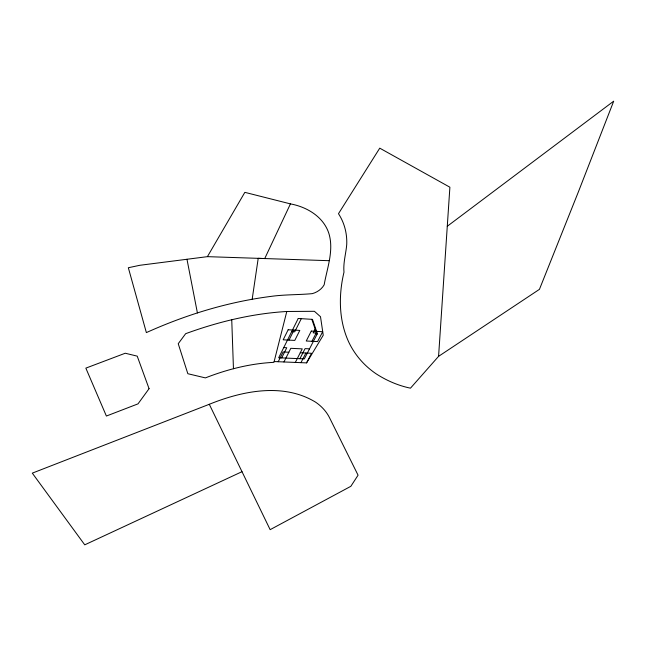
<?xml version="1.0" encoding="UTF-8"?>
<svg xmlns="http://www.w3.org/2000/svg" width="646" height="646" viewBox="0 0 646 646"><rect width="100%" height="100%" fill="white"/><g stroke="black" fill="none" stroke-linecap="round" stroke-linejoin="round"><path stroke-width="0.97" d="M438.577 356.35L449.891 187.211L379.751 148.16L338.48 213.705C344.423 222.741 347.177 233.594 346.74 244.366C345.973 253.7 343.099 262.704 343.987 272.16C338.423 295.456 338.682 320.876 349.098 342.824A205 126.656 -36.9 0 0 376.02 373.743C386.518 380.567 398.202 385.622 410.476 388.173L438.577 356.35L539.442 289.343L578.445 191.725L613.7 101.164L447.274 226.27M252.182 299.179L258.214 258.327L264.739 258.553L290.434 203.886C306.777 206.906 323.178 216.539 328.733 232.996C334.216 250.155 327.102 267.985 324.171 284.805C321.651 289.246 317.178 292.291 312.309 293.639C298.517 294.923 284.62 294.471 270.868 296.409C227.812 301.924 185.854 314.78 146.367 332.601L128.336 267.735L139.794 265.296L207.414 256.656L329.089 260.693M286.8 311.485L273.936 362.349C250.39 363.472 227.295 369.359 205.396 377.894L187.841 373.719L178.231 343.712L185.66 333.683C218.146 321.813 252.206 313.544 286.8 311.485L314.408 311.299L320.505 316.71L323.242 335.234L306.567 362.89L274.13 361.558M278.216 361.728L283.077 351.973L288.835 352.24M288.996 340.111L294.003 330.082M281.68 357.908L286.759 347.734L283.739 347.588M301.294 318.664L294.729 331.802L291.685 331.632M283.949 361.962L290.813 348.315L302.239 348.864L295.327 362.43M299.922 358.691L305.065 348.622L309.539 348.832M315.127 328.959L313.14 332.843L316.524 333.037M300.963 362.656L305.913 353.023M311.929 341.298L317.008 331.406M306.567 362.89L311.534 353.281L300.253 352.764M207.414 256.656L244.842 192.346L290.434 203.886M242 471.685L84.747 544.836L32.3 473.138L209.288 404.291C242.307 390.903 283.198 382.505 315.498 402.103A105.355 62.702 -24.1 0 1 329.589 417.857L358.07 475.19L350.843 486.309L270.149 529.663L209.288 404.291M311.816 319.334L316.976 334.362M186.977 259.264L197.41 312.947M231.744 319.77L233.456 368.737M288.164 329.751L283.182 339.804L294.786 340.41L299.801 330.421L288.164 329.751M298.234 318.47L278.668 357.779L304.371 358.877L317.356 333.627L312.47 319.374L298.234 318.47M311.307 331.075L306.244 341.007L317.574 341.597L322.677 331.729L311.307 331.075M149.064 388.682L138.01 403.863L106.388 416.04L85.845 368.131L125.243 353.233L137.218 356.14L149.064 388.682"/></g></svg>
